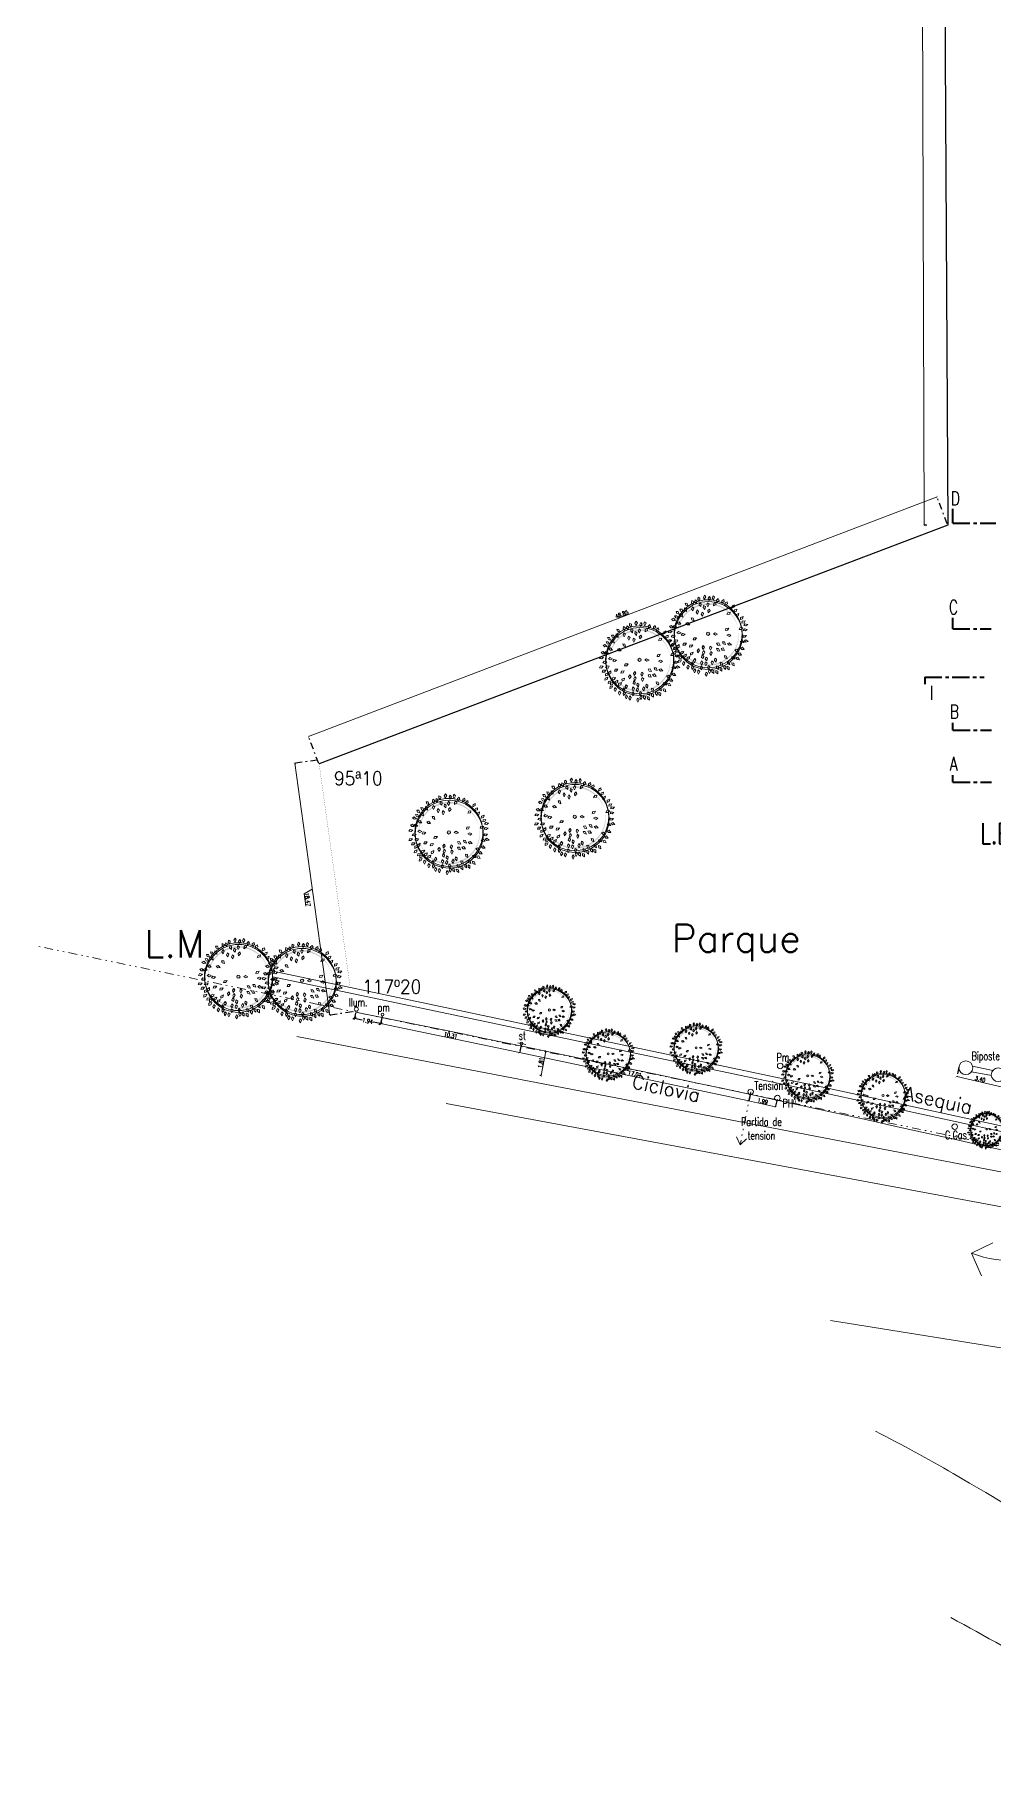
# Model space of a CAD drawing. Header units: millimetres. Extents: x 2828 to 3406, y 849 to 1266.
# Drawn here: x 2827.5 to 2897.1, y 1016.2 to 1141.7 of the extents above; entities that cross this region are included whole.
import ezdxf

# ---------------------------------------------------------------- set-up
doc = ezdxf.new("R2010")
doc.units = ezdxf.units.MM
doc.header["$PDMODE"] = 34
doc.header["$PDSIZE"] = -10
for name, pattern in [('CENTER', [2, 1.25, -0.25, 0.25, -0.25]), ('DASHDOT', [1, 0.5, -0.25, 0, -0.25]), ('DIVIDE2', [15.875, 6.35, -3.175, 0, -3.175, 0, -3.175])]:
    doc.linetypes.add(name, pattern=pattern)
doc.layers.get('DEFPOINTS').update_dxf_attribs({"lineweight": 5})
for name, color, linetype, lineweight in [('0.05', 64, 'Continuous', 5), ('0.10', 161, 'Continuous', 9), ('0.15', 41, 'Continuous', 13), ('0.30', 1, 'Continuous', 25), ('arq cotas', 152, 'Continuous', 13), ('gral texto', 70, 'Continuous', 5), ('L corte', 51, 'CENTER', 40), ('LM', 3, 'DIVIDE2', 9)]:
    doc.layers.add(name, color=color, linetype=linetype, lineweight=lineweight)
doc.layers.add('vegetacion', color=7, linetype='Continuous', lineweight=9, true_color=0xbababa)
doc.styles.add('1.500', font='technic_.ttf', dxfattribs={"height": 1.5})
doc.styles.add('100', font='romans.shx', dxfattribs={"width": 0.75, "height": 0.2})
doc.styles.add('250-cts', font='romans.shx', dxfattribs={"width": 0.7, "height": 0.25})
doc.styles.add('500', font='romans.shx', dxfattribs={"width": 0.9, "height": 0.6})
doc.dimstyles.new('250', dxfattribs={"dimtxt": 0.3, "dimasz": 0.15, "dimexe": 0, "dimexo": 0.1, "dimgap": 0.05, "dimtad": 1, "dimzin": 0, "dimdsep": 46, "dimtxsty": '250-cts', "dimblk": 'ARCHTICK', "dimcen": 0.02, "dimclrd": 256, "dimclre": 256, "dimclrt": 256, "dimazin": 0, "dimtfac": 1, "dimtofl": 0, "dimtmove": 1, "dimatfit": 0, "dimldrblk": 'OPEN90', "dimfxl": 1, "dimtolj": 1, "dimtzin": 0, "dimlwd": -1, "dimarcsym": 0})
doc.dimstyles.new('COTA250', dxfattribs={"dimtxt": 0.3, "dimasz": 0.2, "dimexe": 0.1, "dimexo": 0.3, "dimgap": 0.09, "dimtad": 0, "dimzin": 0, "dimdsep": 46, "dimtxsty": '250-cts', "dimblk": 'OBLIQUE', "dimcen": 0.1, "dimadec": 0, "dimazin": 0, "dimtfac": 1, "dimtix": 1, "dimtmove": 2, "dimatfit": 3, "dimldrblk": 'DOTBLANK', "dimfxl": 1, "dimtolj": 1, "dimtzin": 0, "dimarcsym": 0})

# ---------------------------------------------------------------- blocks, each defined once
blk = doc.blocks.new('_ARCHTICK')
at = {"color": 0, "linetype": 'ByBlock', "const_width": 0.15}
blk.add_lwpolyline([(-0.5, -0.5), (0.5, 0.5)], dxfattribs=at)
blk = doc.blocks.new('*D168')
at = {"layer": 'arq cotas', "linetype": 'DASHDOT', "lineweight": -2, "transparency": 16777216}
for p, q in [((2891.84, 1254.94), (2891.65, 1254.94)), ((2892.31, 1106.04), (2892.11, 1106.03))]:
    blk.add_line(p, q, dxfattribs=at)
at = {"layer": 'arq cotas', "transparency": 16777216}
blk.add_line((2891.65, 1254.94), (2892.11, 1106.03), dxfattribs=at)
at = {"layer": 'DEFPOINTS', "color": 0, "transparency": 16777216}
for p in [(2891.94, 1254.94), (2892.11, 1106.03), (2892.41, 1106.04)]:
    blk.add_point(p, dxfattribs=at)
at = {"layer": 'arq cotas', "transparency": 16777216, "xscale": 0.15, "yscale": 0.15, "zscale": 0.15}
for p, rotation in [((2891.65, 1254.94), 90.17869036957083), ((2892.11, 1106.03), 270.1786903695708)]:
    blk.add_blockref('_ARCHTICK', p, dxfattribs=dict(at, rotation=rotation))
at = {"layer": 'arq cotas', "transparency": 16777216, "insert": (2892.08, 1180.49), "char_height": 0.3, "attachment_point": 5, "rotation": 270.1787, "style": '250-cts'}
blk.add_mtext('\\A1;148.90', dxfattribs=at)
blk = doc.blocks.new('_Open90')
at = {"color": 0, "linetype": 'ByBlock', "lineweight": -2}
for p, q in [((0, 0), (-1, 0)), ((-0.5, 0.5), (0, 0)), ((0, 0), (-0.5, -0.5))]:
    blk.add_line(p, q, dxfattribs=at)
blk = doc.blocks.new('*D270')
at = {"layer": 'arq cotas', "transparency": 16777216}
blk.add_line((2893.04, 1108.08), (2847.4, 1090.67), dxfattribs=at)
at = {"layer": 'arq cotas', "linetype": 'DASHDOT', "lineweight": -2, "transparency": 16777216}
for p, q in [((2893.78, 1106.13), (2893.04, 1108.08)), ((2848.14, 1088.72), (2847.4, 1090.67))]:
    blk.add_line(p, q, dxfattribs=at)
at = {"layer": 'DEFPOINTS', "color": 0, "transparency": 16777216}
for p in [(2893.82, 1106.04), (2847.4, 1090.67), (2848.18, 1088.62)]:
    blk.add_point(p, dxfattribs=at)
at = {"layer": 'arq cotas', "transparency": 16777216, "xscale": 0.15, "yscale": 0.15, "zscale": 0.15}
for p, rotation in [((2893.04, 1108.08), 20.88162518530947), ((2847.4, 1090.67), 200.8816251853095)]:
    blk.add_blockref('_ARCHTICK', p, dxfattribs=dict(at, rotation=rotation))
at = {"layer": 'arq cotas', "transparency": 16777216, "insert": (2870.15, 1099.56), "char_height": 0.3, "attachment_point": 5, "rotation": 20.8816, "style": '250-cts'}
blk.add_mtext('\\A1;48.85', dxfattribs=at)
blk = doc.blocks.new('*D169')
at = {"layer": 'arq cotas', "linetype": 'DASHDOT', "lineweight": -2, "transparency": 16777216}
for p, q in [((2848.03, 1088.97), (2846.4, 1088.74)), ((2850.57, 1070.67), (2848.94, 1070.44))]:
    blk.add_line(p, q, dxfattribs=at)
at = {"layer": 'arq cotas', "transparency": 16777216}
for p, q in [((2846.4, 1088.74), (2848.94, 1070.44)), ((2847.67, 1079.59), (2847.07, 1079.26)), ((2847.07, 1079.26), (2847.19, 1078.36))]:
    blk.add_line(p, q, dxfattribs=at)
at = {"layer": 'DEFPOINTS', "color": 0, "transparency": 16777216}
for p in [(2848.13, 1088.98), (2850.67, 1070.68), (2848.94, 1070.44)]:
    blk.add_point(p, dxfattribs=at)
at = {"layer": 'arq cotas', "transparency": 16777216, "xscale": 0.15, "yscale": 0.15, "zscale": 0.15}
for p, rotation in [((2846.4, 1088.74), 97.88650925306766), ((2848.94, 1070.44), 277.8865092530676)]:
    blk.add_blockref('_ARCHTICK', p, dxfattribs=dict(at, rotation=rotation))
at = {"layer": 'arq cotas', "transparency": 16777216, "insert": (2847.33, 1078.84), "char_height": 0.3, "attachment_point": 5, "rotation": 277.8865, "style": '250-cts'}
blk.add_mtext('\\A1;18.47', dxfattribs=at)
blk = doc.blocks.new('arbol 4')
at = {"true_color": 0x696969}
h = blk.add_hatch(color=251, dxfattribs=at)
edge = h.paths.add_edge_path()
edge.add_arc((25.574, 1.902), 1.073, 0, 360)
edge = h.paths.add_edge_path()
edge.add_arc((25.563, 1.957), 1.073, 0, 360)
edge = h.paths.add_edge_path(flags=16)
edge.add_arc((25.563, 1.957), 0.0517, 0, 360)
at = {"color": 251, "linetype": 'ByBlock', "true_color": 0x696969}
for points in [[(24.763, 3.033), (24.785, 2.958), (24.862, 2.93), (24.834, 3.026)], [(24.998, 3.123), (24.987, 3.046), (25.044, 2.987), (25.06, 3.086)], [(25.112, 3.146), (25.102, 3.069), (25.161, 3.011), (25.175, 3.111)], [(25.212, 3.237), (25.204, 3.16), (25.265, 3.103), (25.276, 3.203)], [(25.258, 3.042), (25.253, 2.964), (25.315, 2.91), (25.323, 3.01)], [(25.443, 3.308), (25.402, 3.241), (25.432, 3.165), (25.485, 3.25)], [(25.547, 3.049), (25.517, 2.977), (25.558, 2.906), (25.598, 2.998)], [(25.611, 3.266), (25.567, 3.202), (25.593, 3.124), (25.651, 3.206)], [(25.741, 3.294), (25.711, 3.222), (25.752, 3.151), (25.792, 3.243)], [(25.829, 3.06), (25.763, 3.019), (25.756, 2.937), (25.842, 2.989)], [(25.921, 3.195), (25.864, 3.142), (25.873, 3.06), (25.947, 3.128)], [(26.113, 3.157), (26.049, 3.113), (26.045, 3.031), (26.128, 3.086)], [(26.231, 3.08), (26.164, 3.039), (26.157, 2.957), (26.243, 3.009)], [(24.284, 2.471), (24.34, 2.417), (24.422, 2.429), (24.35, 2.5)], [(24.391, 2.584), (24.429, 2.516), (24.511, 2.504), (24.463, 2.593)], [(24.441, 2.74), (24.467, 2.667), (24.546, 2.642), (24.513, 2.737)], [(24.578, 2.827), (24.601, 2.753), (24.679, 2.725), (24.65, 2.822)], [(24.594, 2.657), (24.602, 2.58), (24.673, 2.537), (24.663, 2.637)], [(24.737, 2.868), (24.74, 2.79), (24.809, 2.744), (24.805, 2.844)], [(24.974, 2.517), (24.997, 2.443), (25.074, 2.415), (25.046, 2.511)], [(25.015, 2.906), (24.985, 2.834), (25.026, 2.763), (25.066, 2.855)], [(25.179, 2.793), (25.149, 2.722), (25.19, 2.65), (25.23, 2.742)], [(25.352, 2.722), (25.322, 2.65), (25.363, 2.579), (25.403, 2.671)], [(25.409, 2.953), (25.395, 2.876), (25.45, 2.815), (25.469, 2.914)], [(25.608, 2.826), (25.554, 2.769), (25.568, 2.688), (25.637, 2.76)], [(26.338, 2.718), (26.261, 2.705), (26.223, 2.632), (26.322, 2.648)], [(26.482, 2.974), (26.412, 2.94), (26.397, 2.859), (26.487, 2.903)], [(26.571, 2.818), (26.496, 2.798), (26.465, 2.722), (26.562, 2.747)], [(26.551, 2.56), (26.621, 2.593), (26.638, 2.674), (26.547, 2.632)], [(26.697, 2.461), (26.771, 2.486), (26.797, 2.564), (26.701, 2.533)], [(24.162, 2.004), (24.238, 1.987), (24.301, 2.04), (24.203, 2.063)], [(24.212, 2.225), (24.26, 2.164), (24.343, 2.166), (24.281, 2.246)], [(24.271, 1.855), (24.346, 1.832), (24.412, 1.881), (24.317, 1.911)], [(24.328, 2.211), (24.388, 2.161), (24.468, 2.18), (24.391, 2.245)], [(24.472, 1.994), (24.539, 1.956), (24.615, 1.988), (24.528, 2.039)], [(24.479, 2.35), (24.528, 2.291), (24.611, 2.295), (24.547, 2.372)], [(24.621, 1.913), (24.696, 1.896), (24.759, 1.95), (24.661, 1.973)], [(24.786, 2.329), (24.838, 2.271), (24.92, 2.276), (24.855, 2.353)], [(25.751, 1.952), (25.819, 1.914), (25.895, 1.946), (25.808, 1.997)], [(26.175, 2.068), (26.251, 2.079), (26.291, 2.152), (26.192, 2.138)], [(26.366, 1.912), (26.295, 1.945), (26.222, 1.906), (26.313, 1.863)], [(26.654, 2.111), (26.731, 2.103), (26.788, 2.163), (26.688, 2.175)], [(26.751, 2.325), (26.827, 2.341), (26.863, 2.415), (26.764, 2.396)], [(26.782, 1.844), (26.859, 1.834), (26.917, 1.893), (26.818, 1.907)], [(26.798, 2.073), (26.874, 2.057), (26.936, 2.111), (26.838, 2.133)], [(26.817, 2.244), (26.894, 2.231), (26.954, 2.287), (26.856, 2.305)], [(24.154, 1.677), (24.232, 1.67), (24.287, 1.732), (24.187, 1.741)], [(24.249, 1.522), (24.327, 1.523), (24.375, 1.59), (24.275, 1.589)], [(24.348, 1.243), (24.422, 1.267), (24.449, 1.345), (24.353, 1.315)], [(24.498, 1.733), (24.421, 1.742), (24.364, 1.682), (24.464, 1.669)], [(24.367, 1.398), (24.44, 1.423), (24.466, 1.502), (24.371, 1.47)], [(24.457, 1.132), (24.533, 1.146), (24.57, 1.22), (24.471, 1.202)], [(24.486, 1.448), (24.549, 1.494), (24.55, 1.576), (24.468, 1.518)], [(24.595, 1.256), (24.672, 1.264), (24.715, 1.334), (24.615, 1.325)], [(24.681, 1.555), (24.758, 1.56), (24.804, 1.629), (24.704, 1.624)], [(24.716, 1.13), (24.786, 1.162), (24.804, 1.243), (24.712, 1.202)], [(24.907, 1.485), (24.984, 1.495), (25.025, 1.566), (24.925, 1.555)], [(24.949, 1.205), (25.019, 1.238), (25.037, 1.318), (24.945, 1.277)], [(25.036, 1.748), (25.114, 1.75), (25.163, 1.817), (25.062, 1.816)], [(25.226, 1.428), (25.18, 1.365), (25.205, 1.286), (25.264, 1.368)], [(25.391, 1.087), (25.412, 1.162), (25.361, 1.228), (25.334, 1.131)], [(25.397, 1.547), (25.352, 1.483), (25.378, 1.404), (25.436, 1.486)], [(25.399, 1.367), (25.364, 1.297), (25.401, 1.223), (25.447, 1.313)], [(25.639, 1.525), (25.608, 1.454), (25.649, 1.382), (25.69, 1.474)], [(25.659, 1.341), (25.629, 1.27), (25.67, 1.198), (25.71, 1.29)], [(25.859, 1.436), (25.891, 1.365), (25.972, 1.347), (25.931, 1.439)], [(25.865, 1.63), (25.902, 1.561), (25.983, 1.548), (25.937, 1.637)], [(26.018, 1.445), (26.061, 1.381), (26.144, 1.376), (26.089, 1.46)], [(26.071, 1.681), (26.097, 1.608), (26.175, 1.583), (26.143, 1.678)], [(26.243, 1.612), (26.3, 1.559), (26.381, 1.573), (26.308, 1.643)], [(26.505, 1.391), (26.555, 1.332), (26.638, 1.337), (26.573, 1.414)], [(26.603, 1.263), (26.653, 1.203), (26.735, 1.207), (26.672, 1.285)], [(26.695, 1.691), (26.751, 1.637), (26.832, 1.651), (26.76, 1.721)], [(26.7, 1.467), (26.749, 1.406), (26.831, 1.409), (26.769, 1.488)], [(26.832, 1.715), (26.893, 1.668), (26.973, 1.689), (26.894, 1.751)], [(24.519, 0.95), (24.595, 0.97), (24.626, 1.046), (24.529, 1.022)], [(24.545, 1.068), (24.618, 1.094), (24.643, 1.172), (24.548, 1.14)], [(24.699, 0.984), (24.669, 0.912), (24.71, 0.84), (24.75, 0.933)], [(24.852, 0.861), (24.821, 0.79), (24.863, 0.718), (24.903, 0.81)], [(24.828, 1.053), (24.901, 1.081), (24.924, 1.16), (24.829, 1.125)], [(25.01, 0.972), (24.967, 0.908), (24.994, 0.83), (25.051, 0.913)], [(25.033, 0.841), (24.984, 0.781), (25.002, 0.7), (25.067, 0.777)], [(25.097, 1.085), (25.055, 1.02), (25.084, 0.943), (25.139, 1.027)], [(25.096, 0.729), (25.057, 0.661), (25.089, 0.585), (25.14, 0.672)], [(25.22, 0.688), (25.19, 0.616), (25.231, 0.545), (25.271, 0.637)], [(25.322, 0.831), (25.292, 0.759), (25.333, 0.688), (25.373, 0.78)], [(25.332, 1.004), (25.302, 0.933), (25.343, 0.861), (25.383, 0.953)], [(25.476, 0.974), (25.445, 0.903), (25.486, 0.831), (25.527, 0.922)], [(25.496, 0.616), (25.465, 0.545), (25.506, 0.473), (25.546, 0.565)], [(25.481, 1.141), (25.466, 1.065), (25.521, 1.003), (25.542, 1.102)], [(25.578, 0.848), (25.548, 0.776), (25.59, 0.705), (25.629, 0.797)], [(25.603, 0.708), (25.573, 0.636), (25.615, 0.565), (25.655, 0.657)], [(25.7, 1.014), (25.67, 0.942), (25.711, 0.871), (25.751, 0.963)], [(25.7, 0.699), (25.697, 0.622), (25.761, 0.57), (25.766, 0.67)], [(25.796, 1.099), (25.784, 1.022), (25.842, 0.963), (25.858, 1.062)], [(25.835, 0.672), (25.838, 0.594), (25.906, 0.547), (25.903, 0.648)], [(25.857, 0.837), (25.858, 0.759), (25.925, 0.71), (25.924, 0.811)], [(25.983, 0.96), (25.994, 0.883), (26.066, 0.843), (26.053, 0.943)], [(25.985, 0.775), (25.983, 0.698), (26.048, 0.647), (26.051, 0.747)], [(26.12, 0.841), (26.116, 0.763), (26.179, 0.71), (26.186, 0.81)], [(26.141, 1.19), (26.157, 1.114), (26.232, 1.079), (26.212, 1.177)], [(26.235, 0.976), (26.253, 0.901), (26.328, 0.867), (26.306, 0.965)], [(26.236, 0.817), (26.236, 0.739), (26.302, 0.69), (26.303, 0.79)], [(26.391, 1.148), (26.435, 1.083), (26.517, 1.078), (26.462, 1.162)], [(26.393, 0.944), (26.407, 0.867), (26.481, 0.83), (26.464, 0.929)], [(26.541, 1.122), (26.58, 1.055), (26.662, 1.046), (26.612, 1.133)]]:
    blk.add_lwpolyline(points, close=True, dxfattribs=at)
at = {"color": 251, "true_color": 0x696969}
for centre, radius in [((25.564, 1.958), 1.192), ((25.576, 1.897), 1.192), ((25.563, 1.957), 0.0574)]:
    blk.add_circle(centre, radius, dxfattribs=at)
blk = doc.blocks.new('*D272')
at = {"layer": 'arq cotas', "transparency": 16777216}
blk.add_line((2864.64, 1067.83), (2864.29, 1066.05), dxfattribs=at)
at = {"layer": 'arq cotas', "linetype": 'DASHDOT', "lineweight": -2, "transparency": 16777216}
for p, q in [((2864.54, 1067.85), (2864.64, 1067.83)), ((2864.19, 1066.07), (2864.29, 1066.05))]:
    blk.add_line(p, q, dxfattribs=at)
at = {"layer": 'DEFPOINTS', "color": 0, "transparency": 16777216}
for p in [(2864.64, 1067.83), (2864.29, 1066.05), (2864.29, 1066.05)]:
    blk.add_point(p, dxfattribs=at)
at = {"layer": 'arq cotas', "transparency": 16777216, "xscale": 0.15, "yscale": 0.15, "zscale": 0.15}
for p, rotation in [((2864.64, 1067.83), 79.05245475198652), ((2864.29, 1066.05), 259.0524547519865)]:
    blk.add_blockref('_ARCHTICK', p, dxfattribs=dict(at, rotation=rotation))
at = {"layer": 'arq cotas', "transparency": 16777216, "insert": (2864.27, 1066.98), "char_height": 0.3, "attachment_point": 5, "rotation": 79.0525, "style": '250-cts'}
blk.add_mtext('\\A1;1.81', dxfattribs=at)
blk = doc.blocks.new('*D273')
at = {"layer": 'arq cotas', "linetype": 'DASHDOT', "lineweight": -2, "transparency": 16777216}
for p, q in [((2894.63, 1066.67), (2894.47, 1065.98)), ((2897.95, 1065.9), (2897.79, 1065.21))]:
    blk.add_line(p, q, dxfattribs=at)
at = {"layer": 'arq cotas', "transparency": 16777216}
blk.add_line((2894.47, 1065.98), (2897.79, 1065.21), dxfattribs=at)
at = {"layer": 'DEFPOINTS', "color": 0, "transparency": 16777216}
for p in [(2894.66, 1066.77), (2897.97, 1066), (2897.79, 1065.21)]:
    blk.add_point(p, dxfattribs=at)
at = {"layer": 'arq cotas', "transparency": 16777216, "xscale": 0.15, "yscale": 0.15, "zscale": 0.15}
for p, rotation in [((2894.47, 1065.98), 166.8336944178634), ((2897.79, 1065.21), 346.8336944178635)]:
    blk.add_blockref('_ARCHTICK', p, dxfattribs=dict(at, rotation=rotation))
at = {"layer": 'arq cotas', "transparency": 16777216, "insert": (2896.17, 1065.79), "char_height": 0.3, "attachment_point": 5, "rotation": 346.8337, "style": '250-cts'}
blk.add_mtext('\\A1;3.40', dxfattribs=at)
blk = doc.blocks.new('_Oblique')
at = {"color": 0, "linetype": 'ByBlock', "lineweight": -2}
blk.add_line((-0.5, -0.5), (0.5, 0.5), dxfattribs=at)
blk = doc.blocks.new('*D274')
at = {"layer": '0.05', "color": 0, "lineweight": -2, "transparency": 16777216}
for p, q in [((2850.81, 1070.58), (2850.72, 1070.12)), ((2850.74, 1070.22), (2851.29, 1070.1)), ((2852.63, 1069.83), (2852.08, 1069.94)), ((2852.71, 1070.19), (2852.61, 1069.73))]:
    blk.add_line(p, q, dxfattribs=at)
at = {"layer": 'DEFPOINTS', "color": 0, "transparency": 16777216}
for p in [(2850.87, 1070.87), (2852.63, 1069.83), (2852.77, 1070.48)]:
    blk.add_point(p, dxfattribs=at)
at = {"layer": '0.05', "color": 0, "lineweight": -2, "transparency": 16777216, "xscale": 0.2, "yscale": 0.2, "zscale": 0.2}
for p, rotation in [((2850.74, 1070.22), 168.2586394936806), ((2852.63, 1069.83), 348.2586394936806)]:
    blk.add_blockref('_Oblique', p, dxfattribs=dict(at, rotation=rotation))
at = {"layer": '0.05', "color": 0, "transparency": 16777216, "insert": (2851.69, 1070.02), "char_height": 0.3, "attachment_point": 5, "rotation": 348.2586, "style": '250-cts'}
blk.add_mtext('\\A1;1.94', dxfattribs=at)
blk = doc.blocks.new('_DotBlank')
at = {"color": 0, "lineweight": -2}
blk.add_line((-0.5, 0), (-1, 0), dxfattribs=at)
blk.add_circle((0, 0), 0.5, dxfattribs=at)
blk = doc.blocks.new('*D275')
at = {"layer": 'arq cotas', "linetype": 'DASHDOT', "lineweight": -2, "transparency": 16777216}
for p, q in [((2852.75, 1070.38), (2852.63, 1069.83)), ((2862.85, 1068.28), (2862.73, 1067.73))]:
    blk.add_line(p, q, dxfattribs=at)
at = {"layer": 'arq cotas', "transparency": 16777216}
blk.add_line((2852.63, 1069.83), (2862.73, 1067.73), dxfattribs=at)
at = {"layer": 'DEFPOINTS', "color": 0, "transparency": 16777216}
for p in [(2852.77, 1070.48), (2862.87, 1068.38), (2862.73, 1067.73)]:
    blk.add_point(p, dxfattribs=at)
at = {"layer": 'arq cotas', "transparency": 16777216, "xscale": 0.15, "yscale": 0.15, "zscale": 0.15}
for p, rotation in [((2852.63, 1069.83), 168.2550713108031), ((2862.73, 1067.73), 348.255071310803)]:
    blk.add_blockref('_ARCHTICK', p, dxfattribs=dict(at, rotation=rotation))
at = {"layer": 'arq cotas', "transparency": 16777216, "insert": (2857.72, 1068.97), "char_height": 0.3, "attachment_point": 5, "rotation": 348.2551, "style": '250-cts'}
blk.add_mtext('\\A1;10.31', dxfattribs=at)
blk = doc.blocks.new('*D276')
at = {"layer": 'arq cotas', "linetype": 'DASHDOT', "lineweight": -2, "transparency": 16777216}
for p, q in [((2862.85, 1068.28), (2862.73, 1067.73)), ((2879.49, 1064.77), (2879.37, 1064.21))]:
    blk.add_line(p, q, dxfattribs=at)
at = {"layer": 'arq cotas', "transparency": 16777216}
blk.add_line((2862.73, 1067.73), (2879.37, 1064.21), dxfattribs=at)
at = {"layer": 'DEFPOINTS', "color": 0, "transparency": 16777216}
for p in [(2862.87, 1068.38), (2879.51, 1064.87), (2879.37, 1064.21)]:
    blk.add_point(p, dxfattribs=at)
at = {"layer": 'arq cotas', "transparency": 16777216, "xscale": 0.15, "yscale": 0.15, "zscale": 0.15}
for p, rotation in [((2862.73, 1067.73), 168.0736326889996), ((2879.37, 1064.21), 348.0736326889996)]:
    blk.add_blockref('_ARCHTICK', p, dxfattribs=dict(at, rotation=rotation))
at = {"layer": 'arq cotas', "transparency": 16777216, "insert": (2871.09, 1066.17), "char_height": 0.3, "attachment_point": 5, "rotation": 348.0736, "style": '250-cts'}
blk.add_mtext('\\A1;17.01', dxfattribs=at)
blk = doc.blocks.new('*D277')
at = {"layer": 'arq cotas', "linetype": 'DASHDOT', "lineweight": -2, "transparency": 16777216}
for p, q in [((2879.49, 1064.77), (2879.36, 1064.22)), ((2881.43, 1064.32), (2881.3, 1063.77))]:
    blk.add_line(p, q, dxfattribs=at)
at = {"layer": 'arq cotas', "transparency": 16777216}
blk.add_line((2879.36, 1064.22), (2881.3, 1063.77), dxfattribs=at)
at = {"layer": 'DEFPOINTS', "color": 0, "transparency": 16777216}
for p in [(2879.51, 1064.87), (2881.45, 1064.42), (2881.3, 1063.77)]:
    blk.add_point(p, dxfattribs=at)
at = {"layer": 'arq cotas', "transparency": 16777216, "xscale": 0.15, "yscale": 0.15, "zscale": 0.15}
for p, rotation in [((2879.36, 1064.22), 166.9870996576156), ((2881.3, 1063.77), 346.9870996576156)]:
    blk.add_blockref('_ARCHTICK', p, dxfattribs=dict(at, rotation=rotation))
at = {"layer": 'arq cotas', "transparency": 16777216, "insert": (2880.38, 1064.19), "char_height": 0.3, "attachment_point": 5, "rotation": 346.9871, "style": '250-cts'}
blk.add_mtext('\\A1;1.99', dxfattribs=at)

msp = doc.modelspace()

# ---------------------------------------------------------------- linework, layer by layer
at = {"layer": '0.05'}
for p, q in [((2893.818, 1106.036), (2848.169, 1088.683)), ((2862.607, 1068.429), (2863.177, 1068.319)), ((2895.542, 1066.333), (2896.987, 1066.046)), ((2895.623, 1066.725), (2897.093, 1066.423)), ((2885.127, 1064.729), (2903.249, 1060.768)), ((2885.213, 1065.12), (2903.542, 1061.114))]:
    msp.add_line(p, q, dxfattribs=at)
for points in [[(2885.13, 1064.728), (2844.799, 1073.22)], [(2885.213, 1065.12), (2845.046, 1073.577)]]:
    msp.add_lwpolyline(points, dxfattribs=at)
for centre, radius in [((2850.873, 1070.875), 0.15), ((2852.771, 1070.48), 0.1), ((2862.868, 1068.381), 0.1), ((2881.647, 1066.75), 0.2), ((2895.134, 1066.623), 0.5), ((2897.483, 1066.111), 0.5), ((2879.509, 1064.866), 0.2), ((2881.449, 1064.418), 0.2), ((2894.325, 1062.34), 0.2)]:
    msp.add_circle(centre, radius, dxfattribs=at)
at = {"layer": '0.10'}
for p, q in [((2901.195, 1058.386), (2846.538, 1068.894)), ((2857.383, 1064.033), (2910.39, 1054.146)), ((2935.532, 1040.163), (2885.31, 1048.267))]:
    msp.add_line(p, q, dxfattribs=at)
for centre, radius, start, end in [((2455.562, -897.429), 2007.379, 77.191017, 78.644399), ((3216.486, 1581.843), 632.895, 239.389152, 243.355902)]:
    msp.add_arc(centre, radius, start, end, dxfattribs=at)
at = {"layer": '0.15'}
for p, q in [((2893.818, 1106.036), (2848.169, 1088.683)), ((2895.549, 1053.153), (2897.093, 1053.898)), ((2895.549, 1053.153), (2896.263, 1051.513))]:
    msp.add_line(p, q, dxfattribs=at)
for centre, radius, start, end in [((2898.363, 1060.088), 7.484, 247.91074, 303.19917), ((2834.235, 933.634), 119.632, 59.91083, 62.99), ((2753.458, 767.163), 295.147, 58.25728, 61.55445)]:
    msp.add_arc(centre, radius, start, end, dxfattribs=at)
at = {"layer": '0.30'}
for p, q in [((2892.962, 1254.905), (2893.818, 1106.036)), ((2893.818, 1106.036), (2848.169, 1088.683))]:
    msp.add_line(p, q, dxfattribs=at)
at = {"layer": '0.30', "const_width": 0.01}
msp.add_lwpolyline([(2895.118, 1254.805), (2892.962, 1254.905), (2893.818, 1106.036), (2848.169, 1088.683), (2850.423, 1072.445)], dxfattribs=at)
at = {"layer": 'L corte'}
for p, q in [((2894.178, 1106.175), (2894.178, 1107.217)), ((2894.178, 1106.175), (2897.321, 1106.175)), ((2894.178, 1098.49), (2894.178, 1099.292)), ((2894.178, 1098.49), (2896.977, 1098.49)), ((2892.147, 1094.996), (2896.457, 1094.996)), ((2892.147, 1094.996), (2892.147, 1094.475)), ((2894.178, 1091.149), (2894.178, 1091.67)), ((2894.2, 1091.149), (2896.996, 1091.149)), ((2894.178, 1087.361), (2894.178, 1087.882)), ((2894.2, 1087.361), (2896.996, 1087.361))]:
    msp.add_line(p, q, dxfattribs=at)
at = {"layer": 'LM', "ltscale": 0.1}
for p, q in [((2946.103, 1050.875), (2827.502, 1075.491)), ((2879.509, 1064.866), (2878.74, 1061.022)), ((2878.74, 1061.022), (2878.374, 1061.809)), ((2878.74, 1061.022), (2879.38, 1061.607))]:
    msp.add_line(p, q, dxfattribs=at)

# ---------------------------------------------------------------- block references
at = {"layer": 'vegetacion'}
for p, xscale, yscale, zscale in [((2823.493, 1094.089), 2.070128035005717, 2.070128035005717, 2.070128035005717), ((2818.52, 1092.199), 2.070128035005717, 2.070128035005717, 2.070128035005717), ((2813.816, 1080.801), 2.070128035005717, 2.070128035005717, 2.070128035005717), ((2789.388, 1069.183), 2.070128035005717, 2.070128035005717, 2.070128035005717), ((2794.009, 1068.895), 2.070128035005717, 2.070128035005717, 2.070128035005717), ((2830.283, 1068.166), 1.353830183344423, 1.353830183344423, 1.353830183344423), ((2834.547, 1064.981), 1.353830183344423, 1.353830183344423, 1.353830183344423), ((2840.935, 1065.414), 1.353830183344423, 1.353830183344423, 1.353830183344423), ((2849.044, 1063.38), 1.353830183344423, 1.353830183344423, 1.353830183344423), ((2854.513, 1061.95), 1.353830183344423, 1.353830183344423, 1.353830183344423), ((2871.72, 1060.251), 0.9747577320079844, 0.9747577320079844, 0.9747577320079844)]:
    msp.add_blockref('arbol 4', p, dxfattribs=dict(at, xscale=xscale, yscale=yscale, zscale=zscale))
at = {"layer": 'vegetacion', "color": 251, "true_color": 0x696969, "xscale": 2.070128035005717, "yscale": 2.070128035005717, "zscale": 2.070128035005717}
msp.add_blockref('arbol 4', (2804.673, 1079.661), dxfattribs=at)

# ---------------------------------------------------------------- texts
at = {"layer": '0.15', "char_height": 1, "attachment_point": 1, "style": '500'}
for s, insert in [('95ª10', (2849.251, 1088.139)), ('117º20', (2851.294, 1073.01))]:
    msp.add_mtext_dynamic_manual_height_columns(s, width=53.27532, gutter_width=10, heights=[0], dxfattribs=dict(at, insert=insert))
at = {"layer": 'gral texto'}
for s, insert, char_height, attachment_point, style in [('{\\Fromans|c0;L.E}', (2897.227, 1083.627), 1.5, 5, '250-cts'), ('{\\Fromans|c0;Parque}', (2873.788, 1077.019), 2, 1, '1.500'), ('{\\Fromans|c0;L.M}', (2835.471, 1076.619), 2, 1, '1.500'), ('Ilum.', (2851.007, 1071.379), 0.6, 5, '250-cts'), ('pm', (2852.859, 1070.893), 0.6, 5, '250-cts'), ('st', (2862.926, 1068.955), 0.6, 5, '250-cts'), ('\\PPm', (2881.851, 1067.875), 0.6, 5, '250-cts'), ('\\PBiposte', (2896.576, 1067.873), 0.6, 5, '250-cts'), ('\\PTension', (2880.819, 1065.819), 0.6, 5, '250-cts'), ('\\PPHº', (2882.314, 1064.539), 0.6, 5, '250-cts'), ('\\PPartida de \\Ptension', (2880.288, 1062.696), 0.6, 5, '250-cts'), ('\\PC.Gas', (2894.409, 1062.236), 0.6, 5, '250-cts')]:
    msp.add_mtext_dynamic_manual_height_columns(s, width=53.27532, gutter_width=10, heights=[0], dxfattribs=dict(at, insert=insert, char_height=char_height, attachment_point=attachment_point, style=style))
at = {"layer": 'gral texto', "char_height": 1, "attachment_point": 1, "rotation": 347.78098, "style": '1.500'}
for s, insert in [('{\\Fromans|c0;Ciclovia}', (2871.02, 1066.143)), ('{\\Fromans|c0;Asequia }', (2890.748, 1065.289))]:
    msp.add_mtext_dynamic_manual_height_columns(s, width=53.27532, gutter_width=10, heights=[0], dxfattribs=dict(at, insert=insert))
at = {"layer": 'L corte', "char_height": 1, "attachment_point": 1, "style": '100'}
for s, insert in [('D', (2894.031, 1108.476)), ('C', (2893.896, 1100.573)), ('I', (2892.518, 1094.355)), ('B', (2893.954, 1092.99)), ('A', (2893.954, 1089.201))]:
    msp.add_mtext_dynamic_manual_height_columns(s, width=27.3651, gutter_width=12.5, heights=[0], dxfattribs=dict(at, insert=insert))

# ---------------------------------------------------------------- dimensions: what is measured, and where the dimension line sits
at = {"layer": '0.05'}
dim = msp.add_aligned_dim(p1=(2850.873, 1070.875), p2=(2852.771, 1070.48), distance=-0.668, dimstyle='COTA250', override={"dimfxl": 0}, dxfattribs=at)
dim.commit()
dim.dimension.update_dxf_attribs({"geometry": '*D274', "text_midpoint": (2851.686, 1070.023)})
at = {"layer": 'arq cotas'}
for p1, p2, distance, picture, middle in [((2891.945, 1254.939), (2892.409, 1106.035), -0.3, '*D168', (2892.077, 1180.487)), ((2893.818, 1106.036), (2848.176, 1088.624), -2.188, '*D270', (2870.146, 1099.561)), ((2852.771, 1070.48), (2862.868, 1068.381), -0.668, '*D275', (2857.724, 1068.972)), ((2862.868, 1068.381), (2879.509, 1064.866), -0.668, '*D276', (2871.092, 1066.165)), ((2864.636, 1067.826), (2864.292, 1066.051), 0, '*D272', (2864.268, 1066.977)), ((2894.657, 1066.772), (2897.97, 1065.997), -0.812, '*D273', (2896.174, 1065.789)), ((2879.509, 1064.866), (2881.449, 1064.418), -0.661, '*D277', (2880.375, 1064.193))]:
    dim = msp.add_aligned_dim(p1=p1, p2=p2, distance=distance, dimstyle='250', dxfattribs=at)
    dim.commit()
    dim.dimension.update_dxf_attribs({"geometry": picture, "text_midpoint": middle})
dim = msp.add_linear_dim(base=(2848.94, 1070.444), p1=(2848.133, 1088.982), p2=(2850.667, 1070.683), angle=277.88651, dimstyle='250', dxfattribs=at)
dim.commit()
dim.dimension.update_dxf_attribs({"geometry": '*D169', "text_midpoint": (2847.073, 1079.21), "dimtype": 161})

doc.saveas('drawing.dxf')
